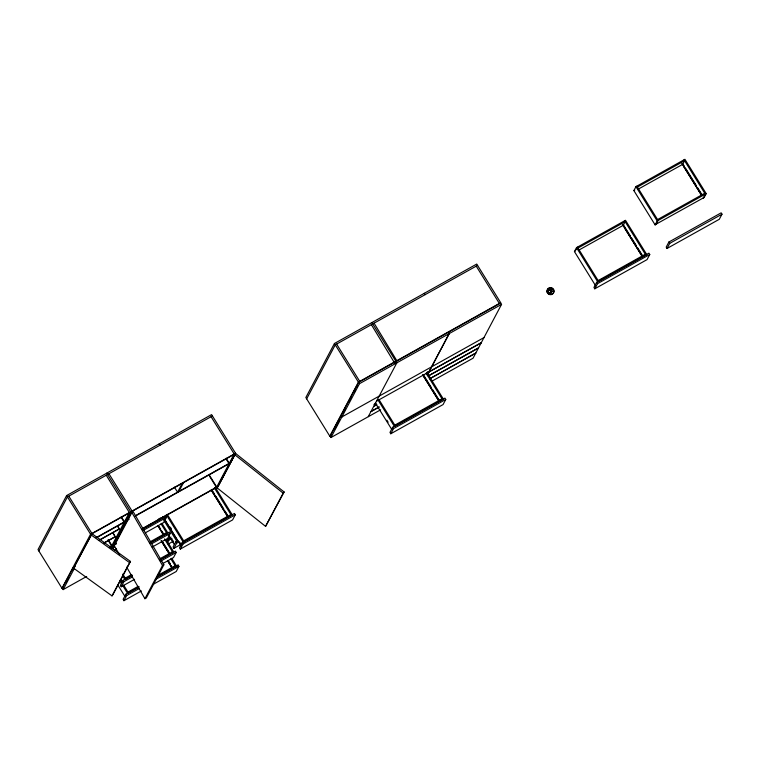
<?xml version="1.0" encoding="UTF-8"?>
<svg xmlns="http://www.w3.org/2000/svg" width="760" height="760" viewBox="0 0 760 760"><rect width="100%" height="100%" fill="white"/><g stroke="black" fill="none" stroke-linecap="round" stroke-linejoin="round"><path stroke-width="1.14" d="M547.247 291.498C550.962 286.178 554.781 293.16 548.482 293.74A3.477 3.259 18.2 0 1 547.219 292.058L547.228 291.412A3.477 3.259 18.2 0 1 550.706 287.565A3.477 3.259 18.2 0 1 553.936 291.849A3.477 3.259 18.2 0 1 548.891 293.626L548.815 293.578M547.143 291.802L549.879 289.76M548.711 293.882L551.684 291.755L551.076 289.683M551.827 291.127L551.883 290.558M551.617 291.868L551.931 290.947M216.305 489.63L235.562 453.264L211.603 414.618L66.614 495.558L38 549.594L61.959 588.24L63.545 587.053M38.836 550.943L67.44 496.907L212.439 415.957M61.959 588.24L90.573 534.214L235.562 453.264M75.259 566.533L73.207 567.682L62.31 588.259L63.146 589.608L86.688 576.46M66.053 582.293L68.809 577.096M72.656 569.829L91.922 533.453L68.789 496.156M92.074 533.748L73.587 568.176L112.005 595.878L112.917 594.653L130.501 561.45L92.074 533.748L91.171 534.964L129.589 562.675L112.005 595.878M63.146 589.608L74.043 569.021L73.207 567.682M104.091 543.039L115.225 536.826L112.888 532.513M101.118 539.239L119.329 529.064L117.62 525.758M112.556 546.089L130.71 511.803L106.751 473.147M113.905 545.338L132.059 511.043L108.936 473.746M126.663 567.131L144.923 598.709L146.3 597.996L163.875 564.794L133.257 511.822L131.879 512.534L114.294 545.737L119.596 554.904M112.87 548.796L113.962 546.734L113.126 545.395L110.057 547.105M113.031 548.701L114.114 546.649L113.278 545.309L116.356 543.59M132.335 575.149L123.111 580.298L120.412 585.409L121.239 586.748L134.567 579.31M121.239 586.748L123.946 581.637L132.145 577.068M182.229 483.351L177.545 492.195L174.42 487.15M165.034 517.617L166.098 515.603M178.894 491.435L183.578 482.6M143.004 528.713L165.556 516.125L166.392 517.465L163.685 522.576L145.236 532.874M139.147 586.796L125.818 594.234L123.12 599.336L123.946 600.685L141.379 590.957M123.946 600.685L126.654 595.574L138.957 588.706M149.995 542.868L169.47 532L170.297 533.339L167.599 538.45L152.218 547.038M166.896 540.883L167.979 538.84L171.057 537.12M167.732 542.222L168.815 540.179L171.883 538.46M144.923 598.709L162.507 565.497L163.875 564.794M177.84 540.721L175.788 541.87L173.081 546.972L173.916 548.321L181.089 544.312M173.916 548.321L176.614 543.21L178.666 542.061M160.018 559.702L175.389 551.114L176.225 552.453L173.517 557.564L163.267 563.293M182.191 542.64L179.493 547.751L180.32 549.091L232.598 519.906L235.305 514.795L234.469 513.456L182.191 542.64L183.027 543.98L180.32 549.091M215.507 489.345L234.213 454.014L211.09 416.708M234.621 454.603L217.037 487.815L265.582 526.376L284.135 491.986L235.59 453.435L234.621 454.603L283.166 493.164L265.582 526.376M218.006 486.637L235.59 453.435M177.013 567.093L178.096 565.05L178.932 566.39L176.225 571.501L152.646 584.658M329.792 436.164L358.397 382.128L500.697 302.689L476.738 264.043L334.438 343.482L305.834 397.518L329.792 436.164L331.132 435.413M306.66 398.867L335.274 344.831L477.574 265.392M330.97 437.532L359.49 383.686L396.701 362.909L395.874 361.57L358.653 382.346L330.144 436.183L330.97 437.532L368.201 416.746L396.853 362.824L449.131 333.64L448.295 332.3M334.438 429.181L339.387 419.824M342.694 413.592L345.439 408.395M349.296 401.128L351.49 396.967M354.245 391.77L355.347 389.69M356.449 387.619L357.542 385.538M358.644 383.458L359.746 381.377L336.623 344.08M394.259 362.425L371.374 324.672M394.744 363.308L395.846 361.228L371.887 322.582M396.957 360.915L374.072 323.171M392.663 427.291L389.965 432.402L390.792 433.751L443.07 404.567L445.778 399.456L444.942 398.107L392.663 427.291L393.499 428.64L390.792 433.751M426.483 373.692L427.566 371.649M449.131 333.64L428.82 372.01L376.542 401.195M427.32 375.041L449.284 333.555L501.553 304.37L500.726 303.031L396.017 361.484L396.853 362.824M501.553 304.37L473.052 358.216L432.05 381.102M595.716 285.893L574.436 251.579L576.517 247.646L625.499 220.305L646.779 254.619L597.797 281.969L576.517 247.646M575.975 249.869L577.419 247.142L598.69 281.466M656.117 224.266L655.139 224.912L633.869 190.589L635.949 186.666L684.931 159.315L706.202 193.638L704.121 197.562L703.304 197.923M634.761 190.085L633.869 190.589M596.657 282.349L593.95 287.451L594.785 288.8L647.054 259.616L649.762 254.505L648.936 253.166L596.657 282.349L597.483 283.689L594.785 288.8M655.139 224.912L657.219 220.98L706.202 193.638M655.823 224.323L703.674 197.714M656.193 224.114L658.122 220.476L636.842 186.162M668.895 242.022L666.188 247.123L667.014 248.472L719.292 219.288L722 214.177L721.164 212.838L668.895 242.022L669.721 243.362L667.014 248.472M703.38 197.771L705.308 194.142L684.028 159.818M129.589 562.675L130.501 561.45M283.166 493.164L284.135 491.986M548.606 292.856C550.05 291.745 547.133 292.096 548.711 292.809M637.403 187.055L684.579 160.711L682.66 164.35L637.526 189.544M577.971 248.045L625.157 221.701L623.228 225.331L579.12 249.954M575.491 250.781L574.436 251.579M91.684 533.9L129.133 512.99M131.832 511.489L233.985 454.461M657.561 219.583L704.748 193.239M96.111 537.653L124.45 521.835L121.324 516.79M127.148 520.334L129.209 519.175M135.404 515.717L229.302 463.296L226.176 458.261M96.89 537.529L124.212 522.281M135.166 516.163L229.064 463.742M99.246 540.075L119.491 528.77M104.243 542.744L115.377 536.531M158.489 519.128L160.541 517.978M341.041 415.606L341.876 416.945L483.977 337.582M109.858 546.697L111.891 545.566L108.138 539.514M142.443 528.504L216.743 487.027L209.237 474.924M109.63 547.133L111.653 546.003L129.361 512.553L106.238 475.247M114.352 544.502L116.413 543.343M142.206 528.941L216.505 487.473M115.064 544.568L115.966 544.065M143.659 528.608L164.046 517.227M110.894 548.454L113.962 546.734M142.814 530.632L166.392 517.465M481.241 342.741L428.963 371.925L481.213 342.788M373.977 404.481L376.029 403.341M114.484 550.05L116.536 548.9M598.139 280.573L645.325 254.23M428.288 375.934L478.515 347.899M373.787 406.401L376.856 404.681M428.26 375.981L478.486 347.947M597.483 283.689L649.762 254.505M669.721 243.362L722 214.177M371.079 411.502L379.278 406.933L371.051 411.559M475.779 353.058L429.656 378.803L475.75 353.106M368.344 416.66L380.646 409.801M150.1 541.842L166.516 532.684M150.66 542.735L167.969 533.073L161.889 523.269M151.848 543.647L170.297 533.339M169.148 538.403L170.041 537.909L168.216 534.964M168.159 544.141L173.28 541.281M183.673 540.864L230.859 514.52M230.394 515.992L183.331 542.26L166.316 514.805M394.81 425.134L441.987 398.791M183.027 543.98L235.305 514.795M125.267 578.113L131.423 574.674M160.141 558.638L172.453 551.769M393.499 428.64L445.778 399.456M131.974 575.567L124.925 579.51L122.493 575.586M160.702 559.54L173.907 552.159L166.003 539.419M160.844 561.042L176.225 552.453M127.965 592.068L138.225 586.34M157.709 575.462L175.151 565.725M156.57 577.068L178.096 565.05M138.776 587.233L128.516 592.961L123.652 585.114M158.27 576.356L176.605 566.124L171.741 558.277M155.353 579.547L178.932 566.39M550.791 291.184L550.848 291.108M548.35 292.742L548.786 292.305L548.35 292.628M550.962 291.137L550.933 290.453L550.895 291.337M683.088 164.226L684.304 166.184M685.52 168.15L696.464 185.801M697.68 187.758L701.926 194.626M682.1 163.457L701.556 194.835M682.024 163.6L701.48 194.978M683.772 166.687L700.796 194.142M635.949 186.666L657.219 220.98M624.596 220.809L645.876 255.123M623.656 225.207L630.344 235.999M631.56 237.956L636.424 245.803M637.64 247.76L642.504 255.607M622.678 224.438L642.732 256.794M622.601 224.589L642.656 256.947M624.34 227.677L641.972 256.11M476.226 266.142L499.348 303.449M424.317 293.312L425.144 294.652M448.447 332.215L449.284 333.555M427.034 372.713L443.45 399.19M426.132 373.217L442.548 399.684L394.469 426.531L378.052 400.055M423.367 374.68L431.272 387.429M432.487 389.386L439.175 400.168M422.997 374.889L439.403 401.365M422.911 375.031L438.719 400.529M422.835 375.183L438.644 400.681M378.955 399.551L395.361 426.027M386.906 420.213L388.123 422.18M375.364 403.009L391.78 429.476M334.438 343.482L358.397 382.128M358.653 382.346L359.49 383.686M341.069 415.549L341.905 416.888M225.939 458.698L228.446 462.735M209.627 476.377L215.878 486.457M215.289 487.464L232.313 514.919L231.42 515.422L214.396 487.967M211.631 489.431L214.671 494.332M215.887 496.289L223.791 509.038M224.998 511.005L227.43 514.919M211.251 489.639L227.667 516.116M211.784 490.76L227.591 516.258M211.707 490.912L227.516 516.41M159.182 443.887L160.008 445.227M167.209 514.302L184.233 541.756M170.306 527.117L171.523 529.083M179.427 541.832L180.642 543.789M164.844 519.716L181.25 546.193M165.072 520.372L177.84 540.958L176.938 541.462L163.561 519.887M162.593 516.828L163.143 517.731M175.788 541.87L176.614 543.21M171.807 539.068L173.631 542.013M168.777 535.591L174.249 544.407M160.996 523.773L167.067 533.577M167.979 538.84L168.815 540.179M158.831 526.214L160.655 529.159M161.87 531.116L163.695 534.061M157.852 525.445L163.324 534.27M157.776 525.587L162.555 533.586M164.493 538.935L173.005 552.663M162.336 541.386L169.024 552.168M161.357 540.607L169.261 553.356M161.281 540.759L169.185 553.508M161.196 540.901L169.1 553.65M170.839 558.781L175.702 566.618M168.682 561.222L170.506 564.167M167.703 560.452L172.558 568.299M167.618 560.595L172.482 568.442M167.542 560.747L172.406 568.594M121.087 517.237L123.585 521.265M117.468 526.053L119.329 529.064M112.727 532.808L115.225 536.826M108.528 540.958L111.026 544.996M122.787 574.104L125.827 579.006M123.111 580.298L123.946 581.637M120.412 579.519L122.236 582.454M120.612 580.212L121.828 582.179M119.719 580.716L121.543 583.661M122.759 585.618L127.623 593.465M66.614 495.558L90.573 534.214M125.818 594.234L126.654 595.574M117.638 584.649L124.934 596.41M131.879 512.534L162.507 565.497M553.698 290.519A3.477 3.259 18.2 0 1 549.889 294.642A3.477 3.259 18.2 0 1 547.608 289.408M547.836 289.142A3.477 3.259 18.2 0 1 548.369 288.705M548.995 288.382A3.477 3.259 18.2 0 1 550.031 288.154M550.762 288.173A3.477 3.259 18.2 0 1 551.808 288.477M552.13 288.638A3.477 3.259 18.2 0 1 552.719 289.056M552.976 289.313A3.477 3.259 18.2 0 1 553.403 289.883"/></g></svg>
